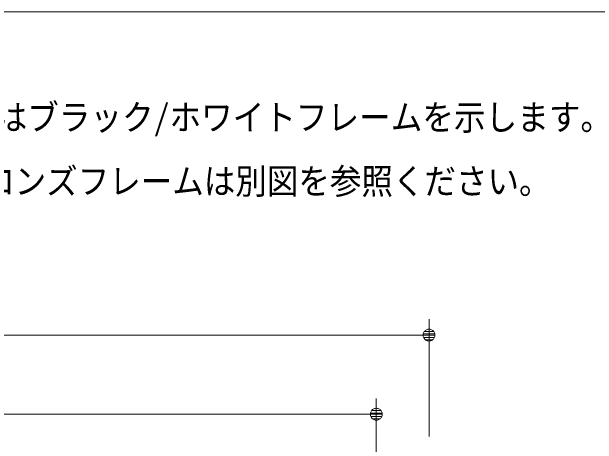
# Model space of a CAD drawing. Units: millimetres, scale not verified. Extents: x -4547 to 4547, y -2284 to 2284.
# Drawn here: x 776 to 1331, y 1668 to 2078 of the extents above; entities that cross this region are included whole.
import ezdxf
from ezdxf.enums import TextEntityAlignment as Align

# ---------------------------------------------------------------- set-up
doc = ezdxf.new("R2010")
doc.units = ezdxf.units.MM
doc.header["$LTSCALE"] = 20
for name, color, linetype, lineweight in [('0-2_2寸法-1', 7, 'Continuous', 9), ('0-3_0', 7, 'Continuous', 9), ('0-5_1図面枠', 7, 'Continuous', 9)]:
    doc.layers.add(name, color=color, linetype=linetype, lineweight=lineweight)
doc.styles.add('ＭＳ ゴシック', font='')
doc.styles.get('ＭＳ ゴシック').set_extended_font_data('MS Gothic')

# ---------------------------------------------------------------- blocks, each defined once
blk = doc.blocks.new('_Dot')
at = {"layer": '0-3_0'}
for p, q in [((-10, 0), (-20, 0)), ((9.78, 2), (-9.78, 2)), ((7.99, 6), (-7.99, 6)), ((9.16, -3.98), (-9.16, -3.98)), ((6, -7.98), (-6, -7.98))]:
    blk.add_line(p, q, dxfattribs=at)
for points in [[(10, 0), (9.92, 1.25), (9.69, 2.49), (9.3, 3.68), (8.76, 4.82), (8.09, 5.88), (7.29, 6.85), (6.37, 7.71), (5.36, 8.44), (4.26, 9.05), (3.09, 9.51), (1.87, 9.82), (0.63, 9.98), (-0.63, 9.98), (-1.87, 9.82), (-3.09, 9.51), (-4.26, 9.05), (-5.36, 8.44), (-6.37, 7.71), (-7.29, 6.85), (-8.09, 5.88), (-8.76, 4.82), (-9.3, 3.68), (-9.69, 2.49), (-9.92, 1.25), (-10, 0), (0, 0)], [(-10, 0), (-9.92, -1.25), (-9.69, -2.49), (-9.3, -3.68), (-8.76, -4.82), (-8.09, -5.88), (-7.29, -6.85), (-6.37, -7.71), (-5.36, -8.44), (-4.26, -9.05), (-3.09, -9.51), (-1.87, -9.82), (-0.63, -9.98), (0.63, -9.98), (1.87, -9.82), (3.09, -9.51), (4.26, -9.05), (5.36, -8.44), (6.37, -7.71), (7.29, -6.85), (8.09, -5.88), (8.76, -4.82), (9.3, -3.68), (9.69, -2.49), (9.92, -1.25), (10, 0), (0, 0)]]:
    blk.add_lwpolyline(points, close=True, dxfattribs=at)
blk = doc.blocks.new('グループ-137')
at = {"layer": '0-5_1図面枠'}
blk.add_lwpolyline([(-60000, 41550), (60000, 41550), (60000, -41550), (-60000, -41550)], close=True, dxfattribs=at)
blk = doc.blocks.new('図面枠')
at = {"layer": '0-5_1図面枠'}
blk.add_blockref('グループ-137', (0, 0), dxfattribs=at)

msp = doc.modelspace()

# ---------------------------------------------------------------- linework, layer by layer
at = {"layer": '0-2_2寸法-1'}
for p, q in [((1171.6, 1675), (1171.6, 1786)), ((11.86, 1771), (1160.35, 1771)), ((1121.6, 1604.7), (1121.6, 1711)), ((61.86, 1696), (1110.35, 1696))]:
    msp.add_line(p, q, dxfattribs=at)

# ---------------------------------------------------------------- block references
at = {"layer": '0-2_2寸法-1', "xscale": 0.5627563, "yscale": 0.5627563}
for p in [(1171.6, 1771), (1121.6, 1696)]:
    msp.add_blockref('_Dot', p, dxfattribs=at)
at = {"layer": '0-5_1図面枠', "xscale": 0.05, "yscale": 0.05}
msp.add_blockref('図面枠', (-1340.62, 0), dxfattribs=at)

# ---------------------------------------------------------------- texts
at = {"layer": '0-5_1図面枠', "style": 'ＭＳ ゴシック', "width": 0.9}
for s, height, p in [('※ 本図はブラック/ホワイトフレームを示します。', 24.41, (655.92, 1957.91)), ('\u3000  ブロンズフレームは別図を参照ください。', 24.34, (659.38, 1897.35))]:
    msp.add_text(s, height=height, dxfattribs=at).set_placement(p, align=Align.BOTTOM_LEFT)

doc.saveas('drawing.dxf')
